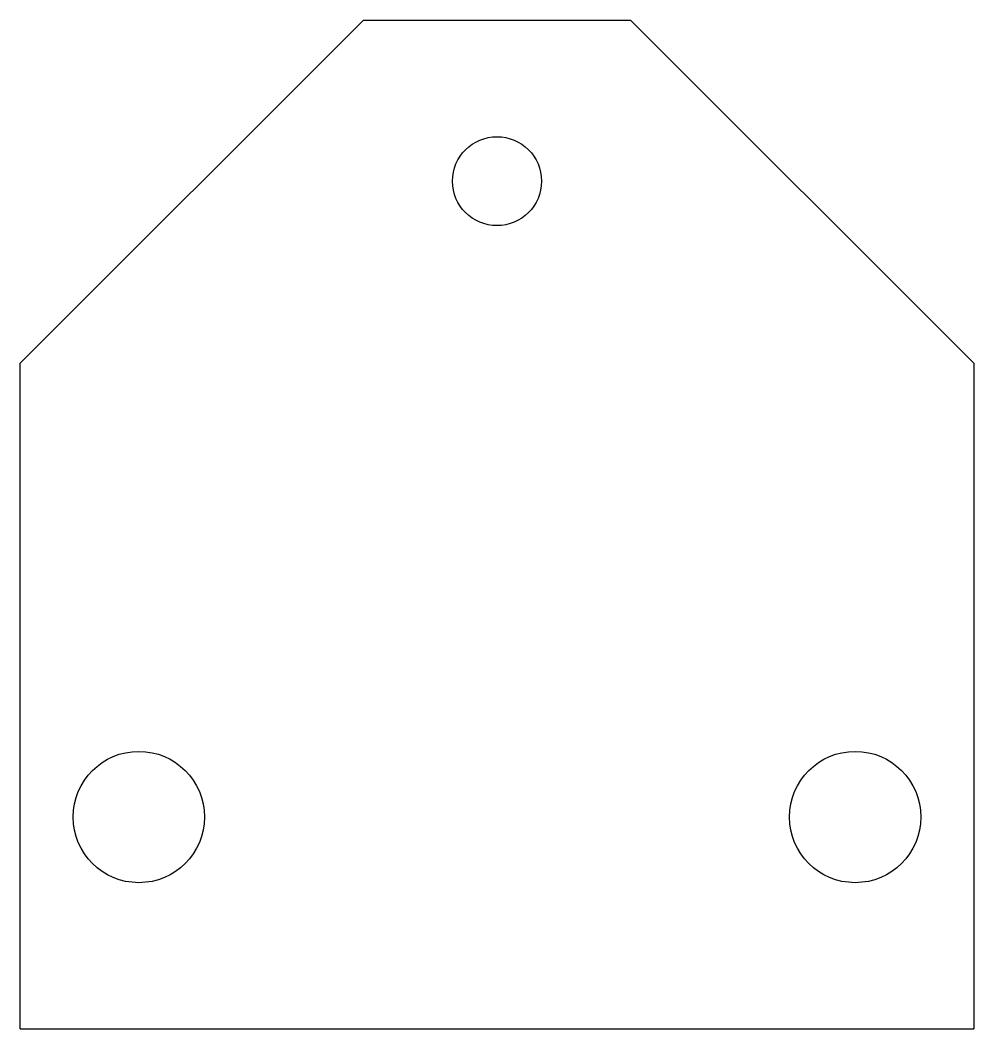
# Model space of a CAD drawing. Header units: inches. Extents: x -1.12 to 1.12, y -0.62 to 1.76.
import ezdxf

# ---------------------------------------------------------------- set-up
doc = ezdxf.new("R2010")
doc.units = ezdxf.units.IN
doc.header["$MEASUREMENT"] = 0

msp = doc.modelspace()

# ---------------------------------------------------------------- linework, layer by layer
at = {"color": 7, "linetype": 'Continuous', "lineweight": 25}
for p, q in [((-1.125, 0.9459), (-0.315, 1.7559)), ((-0.315, 1.7559), (0.315, 1.7559)), ((0.315, 1.7559), (1.125, 0.9459)), ((-1.125, -0.625), (-1.125, 0.9459)), ((1.125, 0.9459), (1.125, -0.625)), ((-1.125, -0.625), (1.125, -0.625))]:
    msp.add_line(p, q, dxfattribs=at)
for centre, radius in [((0, 1.3759), 0.105), ((-0.845, -0.125), 0.155), ((0.845, -0.125), 0.155)]:
    msp.add_circle(centre, radius, dxfattribs=at)

doc.saveas('drawing.dxf')
